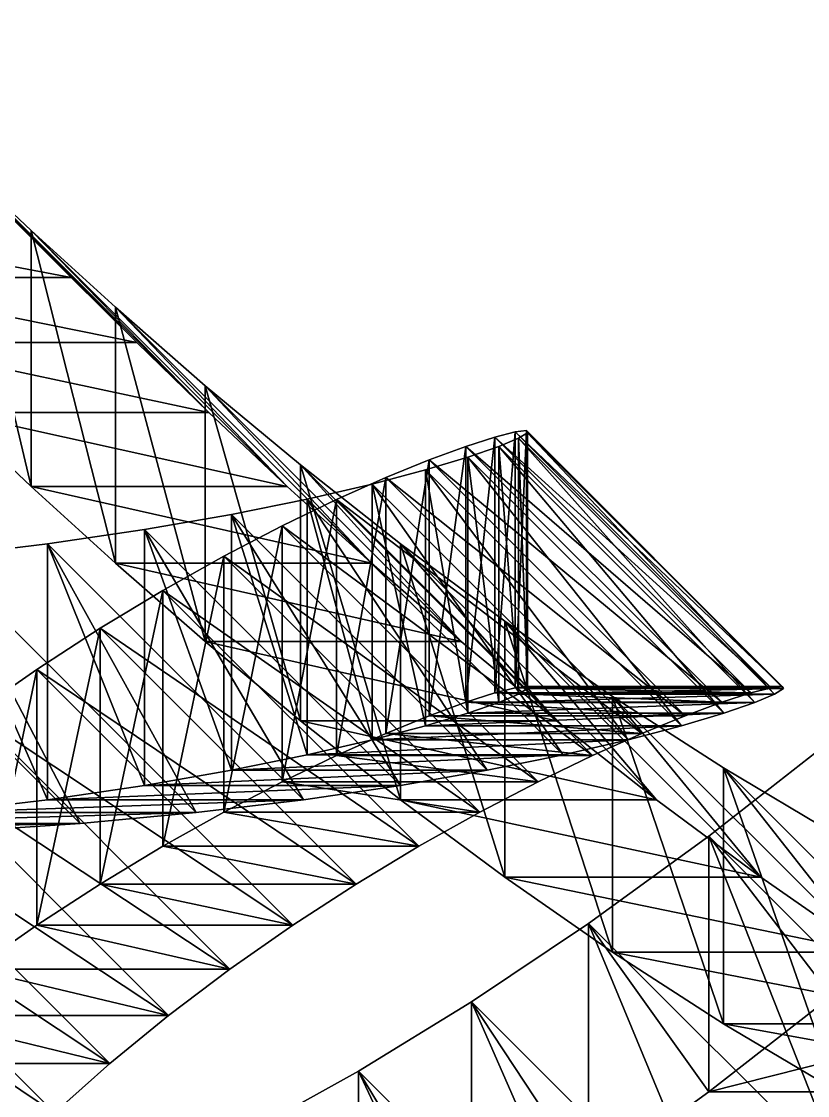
# Model space of a CAD drawing. Header units: metres. Extents: x -448 to 2284, y -539 to 1744.
# Drawn here: x 1042 to 1426, y -163 to 361 of the extents above; entities that cross this region are included whole.
import ezdxf

# ---------------------------------------------------------------- set-up
doc = ezdxf.new("R2010")
doc.units = ezdxf.units.M

msp = doc.modelspace()

# ---------------------------------------------------------------- linework, layer by layer
for points in [[(1066.3502, 236.2203, -5155.995), (973.4258, 329.33682, -5013.3135), (941.3502, 361.2203, -5030.995), (941.35034, 361.2204, -5030.995)], [(941.3502, 361.2203, -5030.995), (1037.4296, 265.342, -5169.6973), (1066.3502, 236.2203, -5155.995), (1066.3503, 236.22041, -5155.995)], [(1098.4258, 204.33682, -5138.3135), (1008.6175, 295.12552, -4992.0684), (973.4258, 329.33682, -5013.3135), (973.4259, 329.3369, -5013.3135)], [(973.4258, 329.33682, -5013.3135), (1066.3502, 236.2203, -5155.995), (1098.4258, 204.33682, -5138.3135), (1098.4259, 204.33693, -5138.3135)], [(1133.6174, 170.12552, -5117.0684), (1046.848, 259.04993, -4967.708), (1008.6175, 295.12552, -4992.0684), (1008.6176, 295.1256, -4992.0684)], [(1008.6175, 295.12552, -4992.0684), (1098.4258, 204.33682, -5138.3135), (1133.6174, 170.12552, -5117.0684), (1133.6176, 170.12563, -5117.0684)], [(1008.6175, 295.12552, -4992.0684), (1046.848, 134.04993, -5092.708), (1008.6175, 170.12552, -5117.0684), (1008.6176, 170.12563, -5117.0684)], [(1046.848, 134.04993, -5092.708), (1008.6175, 295.12552, -4992.0684), (1046.848, 259.04993, -4967.708), (1046.8481, 259.05002, -4967.708)], [(912.42957, 265.342, -5169.6973), (1066.3502, 236.2203, -5155.995), (1037.4296, 265.342, -5169.6973), (1037.4297, 265.3421, -5169.6973)], [(1066.3502, 236.2203, -5155.995), (912.42957, 265.342, -5169.6973), (941.3502, 236.2203, -5155.995), (941.35034, 236.22041, -5155.995)], [(1171.848, 134.04993, -5092.708), (1088, 221.595, -4940.7026), (1046.848, 259.04993, -4967.708), (1046.8481, 259.05002, -4967.708)], [(1046.848, 259.04993, -4967.708), (1133.6174, 170.12552, -5117.0684), (1171.848, 134.04993, -5092.708), (1171.8481, 134.05003, -5092.708)], [(1046.848, 259.04993, -4967.708), (1088, 96.595, -5065.7026), (1046.848, 134.04993, -5092.708), (1046.8481, 134.05003, -5092.708)], [(1088, 96.595, -5065.7026), (1046.848, 259.04993, -4967.708), (1088, 221.595, -4940.7026), (1088.0001, 221.59511, -4940.7026)], [(941.3502, 236.2203, -5155.995), (1098.4258, 204.33682, -5138.3135), (1066.3502, 236.2203, -5155.995), (1066.3503, 236.22041, -5155.995)], [(1098.4258, 204.33682, -5138.3135), (941.3502, 236.2203, -5155.995), (973.4258, 204.33682, -5138.3135), (973.4259, 204.33693, -5138.3135)], [(1213, 96.595, -5065.7026), (1131.9172, 183.26315, -4911.542), (1088, 221.595, -4940.7026), (1088.0001, 221.59511, -4940.7026)], [(1088, 221.595, -4940.7026), (1171.848, 134.04993, -5092.708), (1213, 96.595, -5065.7026), (1213.0001, 96.5951, -5065.7026)], [(1088, 221.595, -4940.7026), (1131.9172, 58.263153, -5036.542), (1088, 96.595, -5065.7026), (1088.0001, 96.5951, -5065.7026)], [(1131.9172, 58.263153, -5036.542), (1088, 221.595, -4940.7026), (1131.9172, 183.26315, -4911.542), (1131.9174, 183.26326, -4911.542)], [(973.4258, 204.33682, -5138.3135), (1133.6174, 170.12552, -5117.0684), (1098.4258, 204.33682, -5138.3135), (1098.4259, 204.33693, -5138.3135)], [(1133.6174, 170.12552, -5117.0684), (973.4258, 204.33682, -5138.3135), (1008.6175, 170.12552, -5117.0684), (1008.6176, 170.12563, -5117.0684)], [(1256.9172, 58.263153, -5036.542), (1178.405, 144.5686, -4880.7295), (1131.9172, 183.26315, -4911.542), (1131.9174, 183.26326, -4911.542)], [(1131.9172, 183.26315, -4911.542), (1213, 96.595, -5065.7026), (1256.9172, 58.263153, -5036.542), (1256.9174, 58.263252, -5036.542)], [(1131.9172, 183.26315, -4911.542), (1178.405, 19.568604, -5005.7295), (1131.9172, 58.263153, -5036.542), (1131.9174, 58.263252, -5036.542)], [(1178.405, 19.568604, -5005.7295), (1131.9172, 183.26315, -4911.542), (1178.405, 144.5686, -4880.7295), (1178.4052, 144.56871, -4880.7295)], [(1008.6175, 170.12552, -5117.0684), (1171.848, 134.04993, -5092.708), (1133.6174, 170.12552, -5117.0684), (1133.6176, 170.12563, -5117.0684)], [(1171.848, 134.04993, -5092.708), (1008.6175, 170.12552, -5117.0684), (1046.848, 134.04993, -5092.708), (1046.8481, 134.05003, -5092.708)], [(1398.311, 33.187317, -4544.7285), (1259.1997, 153.66425, -4446.635), (1273.311, 158.18732, -4419.7285), (1273.3112, 158.18742, -4419.7285)], [(1273.311, 158.18732, -4419.7285), (1259.1997, 28.664246, -4571.635), (1273.311, 33.187317, -4544.7285), (1273.3112, 33.187416, -4544.7285)], [(1259.1997, 28.664246, -4571.635), (1273.311, 158.18732, -4419.7285), (1259.1997, 153.66425, -4446.635), (1259.1998, 153.66435, -4446.635)], [(1408.2609, 35.726532, -4515.1177), (1273.311, 158.18732, -4419.7285), (1283.2609, 160.72653, -4390.1177), (1283.261, 160.72664, -4390.1177)], [(1283.2609, 160.72653, -4390.1177), (1273.311, 33.187317, -4544.7285), (1283.2609, 35.726532, -4515.1177), (1283.261, 35.72663, -4515.1177)], [(1273.311, 33.187317, -4544.7285), (1283.2609, 160.72653, -4390.1177), (1273.311, 158.18732, -4419.7285), (1273.3112, 158.18742, -4419.7285)], [(1273.311, 158.18732, -4419.7285), (1408.2609, 35.726532, -4515.1177), (1398.311, 33.187317, -4544.7285), (1398.3112, 33.187416, -4544.7285)], [(1284.908, 32.628357, -4411.6406), (1275.2146, 153.56311, -4247.9424), (1284.908, 157.62836, -4286.6406), (1284.9081, 157.62846, -4286.6406)], [(1400.2146, 28.56311, -4372.9424), (1284.908, 157.62836, -4286.6406), (1275.2146, 153.56311, -4247.9424), (1275.2147, 153.56322, -4247.9424)], [(1413.7045, 36.38498, -4482.945), (1283.2609, 160.72653, -4390.1177), (1288.7045, 161.38498, -4357.945), (1288.7046, 161.38509, -4357.945)], [(1288.7045, 161.38498, -4357.945), (1283.2609, 35.726532, -4515.1177), (1288.7045, 36.38498, -4482.945), (1288.7046, 36.38508, -4482.945)], [(1283.2609, 35.726532, -4515.1177), (1288.7045, 161.38498, -4357.945), (1283.2609, 160.72653, -4390.1177), (1283.261, 160.72664, -4390.1177)], [(1283.2609, 160.72653, -4390.1177), (1413.7045, 36.38498, -4482.945), (1408.2609, 35.726532, -4515.1177), (1408.261, 35.72663, -4515.1177)], [(1289.3368, 35.29889, -4448.385), (1284.908, 157.62836, -4286.6406), (1289.3368, 160.29889, -4323.385), (1289.3369, 160.299, -4323.385)], [(1409.908, 32.628357, -4411.6406), (1289.3368, 160.29889, -4323.385), (1284.908, 157.62836, -4286.6406), (1284.9081, 157.62846, -4286.6406)], [(1284.908, 157.62836, -4286.6406), (1400.2146, 28.56311, -4372.9424), (1409.908, 32.628357, -4411.6406), (1409.9081, 32.628456, -4411.6406)], [(1284.908, 157.62836, -4286.6406), (1289.3368, 35.29889, -4448.385), (1284.908, 32.628357, -4411.6406), (1284.9081, 32.628456, -4411.6406)], [(1288.7045, 36.38498, -4482.945), (1289.3368, 160.29889, -4323.385), (1288.7045, 161.38498, -4357.945), (1288.7046, 161.38509, -4357.945)], [(1414.3368, 35.29889, -4448.385), (1288.7045, 161.38498, -4357.945), (1289.3368, 160.29889, -4323.385), (1289.3369, 160.299, -4323.385)], [(1288.7045, 161.38498, -4357.945), (1414.3368, 35.29889, -4448.385), (1413.7045, 36.38498, -4482.945), (1413.7046, 36.38508, -4482.945)], [(1289.3368, 160.29889, -4323.385), (1288.7045, 36.38498, -4482.945), (1289.3368, 35.29889, -4448.385), (1289.3369, 35.29899, -4448.385)], [(1289.3368, 160.29889, -4323.385), (1409.908, 32.628357, -4411.6406), (1414.3368, 35.29889, -4448.385), (1414.3369, 35.29899, -4448.385)], [(1384.1997, 28.664246, -4571.635), (1241.3162, 147.08545, -4470.726), (1259.1997, 153.66425, -4446.635), (1259.1998, 153.66435, -4446.635)], [(1259.1997, 153.66425, -4446.635), (1241.3162, 22.08545, -4595.726), (1259.1997, 28.664246, -4571.635), (1259.1998, 28.664345, -4571.635)], [(1241.3162, 22.08545, -4595.726), (1259.1997, 153.66425, -4446.635), (1241.3162, 147.08545, -4470.726), (1241.3163, 147.08556, -4470.726)], [(1259.1997, 153.66425, -4446.635), (1398.311, 33.187317, -4544.7285), (1384.1997, 28.664246, -4571.635), (1384.1998, 28.664345, -4571.635)], [(1275.2146, 28.56311, -4372.9424), (1260.1091, 148.31708, -4207.5464), (1275.2146, 153.56311, -4247.9424), (1275.2147, 153.56322, -4247.9424)], [(1385.1091, 23.317078, -4332.5464), (1275.2146, 153.56311, -4247.9424), (1260.1091, 148.31708, -4207.5464), (1260.1093, 148.31718, -4207.5464)], [(1275.2146, 153.56311, -4247.9424), (1385.1091, 23.317078, -4332.5464), (1400.2146, 28.56311, -4372.9424), (1400.2147, 28.56321, -4372.9424)], [(1275.2146, 153.56311, -4247.9424), (1284.908, 32.628357, -4411.6406), (1275.2146, 28.56311, -4372.9424), (1275.2147, 28.56321, -4372.9424)], [(1366.3162, 22.08545, -4595.726), (1220.0881, 138.4126, -4491.9277), (1241.3162, 147.08545, -4470.726), (1241.3163, 147.08556, -4470.726)], [(1241.3162, 147.08545, -4470.726), (1220.0881, 13.412598, -4616.9277), (1241.3162, 22.08545, -4595.726), (1241.3163, 22.085548, -4595.726)], [(1220.0881, 13.412598, -4616.9277), (1241.3162, 147.08545, -4470.726), (1220.0881, 138.4126, -4491.9277), (1220.0883, 138.4127, -4491.9277)], [(1260.1091, 23.317078, -4332.5464), (1239.5011, 142.12146, -4165.7266), (1260.1091, 148.31708, -4207.5464), (1260.1093, 148.31718, -4207.5464)], [(1364.5011, 17.12146, -4290.7266), (1260.1091, 148.31708, -4207.5464), (1239.5011, 142.12146, -4165.7266), (1239.5012, 142.12157, -4165.7266)], [(1241.3162, 147.08545, -4470.726), (1384.1997, 28.664246, -4571.635), (1366.3162, 22.08545, -4595.726), (1366.3163, 22.085548, -4595.726)], [(1260.1091, 148.31708, -4207.5464), (1364.5011, 17.12146, -4290.7266), (1385.1091, 23.317078, -4332.5464), (1385.1093, 23.317177, -4332.5464)], [(1260.1091, 148.31708, -4207.5464), (1275.2146, 28.56311, -4372.9424), (1260.1091, 23.317078, -4332.5464), (1260.1093, 23.317177, -4332.5464)], [(1303.405, 19.568604, -5005.7295), (1227.2327, 106.03143, -4848.7754), (1178.405, 144.5686, -4880.7295), (1178.4052, 144.56871, -4880.7295)], [(1178.405, 144.5686, -4880.7295), (1256.9172, 58.263153, -5036.542), (1303.405, 19.568604, -5005.7295), (1303.4052, 19.568703, -5005.7295)], [(1178.405, 144.5686, -4880.7295), (1227.2327, -18.968567, -4973.7754), (1178.405, 19.568604, -5005.7295), (1178.4052, 19.568703, -5005.7295)], [(1227.2327, -18.968567, -4973.7754), (1178.405, 144.5686, -4880.7295), (1227.2327, 106.03143, -4848.7754), (1227.2328, 106.03153, -4848.7754)], [(1239.5011, 17.12146, -4290.7266), (1213.3567, 135.22546, -4122.7744), (1239.5011, 142.12146, -4165.7266), (1239.5012, 142.12157, -4165.7266)], [(1338.3567, 10.225464, -4247.7744), (1239.5011, 142.12146, -4165.7266), (1213.3567, 135.22546, -4122.7744), (1213.3568, 135.22557, -4122.7744)], [(1239.5011, 142.12146, -4165.7266), (1338.3567, 10.225464, -4247.7744), (1364.5011, 17.12146, -4290.7266), (1364.5012, 17.12156, -4290.7266)], [(1239.5011, 142.12146, -4165.7266), (1260.1091, 23.317078, -4332.5464), (1239.5011, 17.12146, -4290.7266), (1239.5012, 17.12156, -4290.7266)], [(1345.0881, 13.412598, -4616.9277), (1195.9683, 127.64374, -4510.2), (1220.0881, 138.4126, -4491.9277), (1220.0883, 138.4127, -4491.9277)], [(1220.0881, 138.4126, -4491.9277), (1195.9683, 2.643738, -4635.2), (1220.0881, 13.412598, -4616.9277), (1220.0883, 13.412698, -4616.9277)], [(1195.9683, 2.643738, -4635.2), (1220.0881, 138.4126, -4491.9277), (1195.9683, 127.64374, -4510.2), (1195.9684, 127.64384, -4510.2)], [(1220.0881, 138.4126, -4491.9277), (1366.3162, 22.08545, -4595.726), (1345.0881, 13.412598, -4616.9277), (1345.0883, 13.412698, -4616.9277)], [(1046.848, 134.04993, -5092.708), (1213, 96.595, -5065.7026), (1171.848, 134.04993, -5092.708), (1171.8481, 134.05003, -5092.708)], [(1213, 96.595, -5065.7026), (1046.848, 134.04993, -5092.708), (1088, 96.595, -5065.7026), (1088.0001, 96.5951, -5065.7026)], [(1213.3567, 10.225464, -4247.7744), (1181.7024, 127.89221, -4078.9995), (1213.3567, 135.22546, -4122.7744), (1213.3568, 135.22557, -4122.7744)], [(1306.7024, 2.892212, -4203.9995), (1213.3567, 135.22546, -4122.7744), (1181.7024, 127.89221, -4078.9995), (1181.7025, 127.89231, -4078.9995)], [(1213.3567, 135.22546, -4122.7744), (1306.7024, 2.892212, -4203.9995), (1338.3567, 10.225464, -4247.7744), (1338.3568, 10.225564, -4247.7744)], [(1213.3567, 135.22546, -4122.7744), (1239.5011, 17.12146, -4290.7266), (1213.3567, 10.225464, -4247.7744), (1213.3568, 10.225564, -4247.7744)], [(1181.7024, 2.892212, -4203.9995), (1144.6213, 120.39575, -4034.7188), (1181.7024, 127.89221, -4078.9995), (1181.7025, 127.89231, -4078.9995)], [(1269.6213, -4.604248, -4159.7188), (1181.7024, 127.89221, -4078.9995), (1144.6213, 120.39575, -4034.7188), (1144.6215, 120.39585, -4034.7188)], [(1320.9683, 2.643738, -4635.2), (1169.4432, 114.81079, -4525.54), (1195.9683, 127.64374, -4510.2), (1195.9684, 127.64384, -4510.2)], [(1195.9683, 127.64374, -4510.2), (1169.4432, -10.189209, -4650.54), (1195.9683, 2.643738, -4635.2), (1195.9684, 2.643838, -4635.2)], [(1169.4432, -10.189209, -4650.54), (1195.9683, 127.64374, -4510.2), (1169.4432, 114.81079, -4525.54), (1169.4434, 114.81089, -4525.54)], [(1181.7024, 127.89221, -4078.9995), (1269.6213, -4.604248, -4159.7188), (1306.7024, 2.892212, -4203.9995), (1306.7025, 2.892312, -4203.9995)], [(1181.7024, 127.89221, -4078.9995), (1213.3567, 10.225464, -4247.7744), (1181.7024, 2.892212, -4203.9995), (1181.7025, 2.892312, -4203.9995)], [(1195.9683, 127.64374, -4510.2), (1345.0881, 13.412598, -4616.9277), (1320.9683, 2.643738, -4635.2), (1320.9684, 2.643838, -4635.2)], [(1144.6213, -4.604248, -4159.7188), (1102.2561, 113.01495, -3990.2559), (1144.6213, 120.39575, -4034.7188), (1144.6215, 120.39585, -4034.7188)], [(1227.2561, -11.985046, -4115.256), (1144.6213, 120.39575, -4034.7188), (1102.2561, 113.01495, -3990.2559), (1102.2562, 113.01505, -3990.2559)], [(1144.6213, 120.39575, -4034.7188), (1227.2561, -11.985046, -4115.256), (1269.6213, -4.604248, -4159.7188), (1269.6215, -4.604148, -4159.7188)], [(1144.6213, 120.39575, -4034.7188), (1181.7024, 2.892212, -4203.9995), (1144.6213, -4.604248, -4159.7188), (1144.6215, -4.604148, -4159.7188)], [(1102.2561, -11.985046, -4115.256), (1054.8054, 106.03192, -3945.9373), (1102.2561, 113.01495, -3990.2559), (1102.2562, 113.01505, -3990.2559)], [(1179.8054, -18.968079, -4070.9373), (1102.2561, 113.01495, -3990.2559), (1054.8054, 106.03192, -3945.9373), (1054.8055, 106.03202, -3945.9373)], [(1102.2561, 113.01495, -3990.2559), (1179.8054, -18.968079, -4070.9373), (1227.2561, -11.985046, -4115.256), (1227.2562, -11.984946, -4115.256)], [(1102.2561, 113.01495, -3990.2559), (1144.6213, -4.604248, -4159.7188), (1102.2561, -11.985046, -4115.256), (1102.2562, -11.984946, -4115.256)], [(1294.4432, -10.189209, -4650.54), (1141.0199, 99.98071, -4537.9805), (1169.4432, 114.81079, -4525.54), (1169.4434, 114.81089, -4525.54)], [(1169.4432, 114.81079, -4525.54), (1141.0199, -25.019287, -4662.9805), (1169.4432, -10.189209, -4650.54), (1169.4434, -10.189109, -4650.54)], [(1141.0199, -25.019287, -4662.9805), (1169.4432, 114.81079, -4525.54), (1141.0199, 99.98071, -4537.9805), (1141.02, 99.98081, -4537.9805)], [(1169.4432, 114.81079, -4525.54), (1320.9683, 2.643738, -4635.2), (1294.4432, -10.189209, -4650.54), (1294.4434, -10.189109, -4650.54)], [(1054.8054, -18.968079, -4070.9373), (1002.527, 99.72827, -3902.0923), (1054.8054, 106.03192, -3945.9373), (1054.8055, 106.03202, -3945.9373)], [(1127.527, -25.271729, -4027.0923), (1054.8054, 106.03192, -3945.9373), (1002.527, 99.72827, -3902.0923), (1002.5271, 99.72837, -3902.0923)], [(1054.8054, 106.03192, -3945.9373), (1127.527, -25.271729, -4027.0923), (1179.8054, -18.968079, -4070.9373), (1179.8055, -18.96798, -4070.9373)], [(1054.8054, 106.03192, -3945.9373), (1102.2561, -11.985046, -4115.256), (1054.8054, -18.968079, -4070.9373), (1054.8055, -18.96798, -4070.9373)], [(1352.2327, -18.968567, -4973.7754), (1278.134, 68.17444, -4816.195), (1227.2327, 106.03143, -4848.7754), (1227.2328, 106.03153, -4848.7754)], [(1227.2327, 106.03143, -4848.7754), (1303.405, 19.568604, -5005.7295), (1352.2327, -18.968567, -4973.7754), (1352.2328, -18.968468, -4973.7754)], [(1227.2327, 106.03143, -4848.7754), (1278.134, -56.82556, -4941.195), (1227.2327, -18.968567, -4973.7754), (1227.2328, -18.968468, -4973.7754)], [(1278.134, -56.82556, -4941.195), (1227.2327, 106.03143, -4848.7754), (1278.134, 68.17444, -4816.195), (1278.1342, 68.17454, -4816.195)], [(1070.7284, -30.619019, -3984.042), (1002.527, 99.72827, -3902.0923), (945.72845, 94.38098, -3859.042), (945.7286, 94.38108, -3859.042)], [(1002.527, 99.72827, -3902.0923), (1070.7284, -30.619019, -3984.042), (1127.527, -25.271729, -4027.0923), (1127.5271, -25.27163, -4027.0923)], [(1002.527, 99.72827, -3902.0923), (1054.8054, -18.968079, -4070.9373), (1002.527, -25.271729, -4027.0923), (1002.5271, -25.27163, -4027.0923)], [(1266.0199, -25.019287, -4662.9805), (1111.2173, 83.2569, -4547.5913), (1141.0199, 99.98071, -4537.9805), (1141.02, 99.98081, -4537.9805)], [(1141.0199, 99.98071, -4537.9805), (1111.2173, -41.743103, -4672.5913), (1141.0199, -25.019287, -4662.9805), (1141.02, -25.019188, -4662.9805)], [(1111.2173, -41.743103, -4672.5913), (1141.0199, 99.98071, -4537.9805), (1111.2173, 83.2569, -4547.5913), (1111.2174, 83.256996, -4547.5913)], [(1141.0199, 99.98071, -4537.9805), (1294.4432, -10.189209, -4650.54), (1266.0199, -25.019287, -4662.9805), (1266.02, -25.019188, -4662.9805)], [(1088, 96.595, -5065.7026), (1256.9172, 58.263153, -5036.542), (1213, 96.595, -5065.7026), (1213.0001, 96.5951, -5065.7026)], [(1256.9172, 58.263153, -5036.542), (1088, 96.595, -5065.7026), (1131.9172, 58.263153, -5036.542), (1131.9174, 58.263252, -5036.542)], [(945.72845, 94.38098, -3859.042), (1009.77, -34.742554, -3942.1006), (1070.7284, -30.619019, -3984.042), (1070.7285, -30.61892, -3984.042)], [(1236.2173, -41.743103, -4672.5913), (1080.5702, 64.77643, -4554.4785), (1111.2173, 83.2569, -4547.5913), (1111.2174, 83.256996, -4547.5913)], [(1111.2173, 83.2569, -4547.5913), (1080.5702, -60.22357, -4679.4785), (1111.2173, -41.743103, -4672.5913), (1111.2174, -41.743004, -4672.5913)], [(1080.5702, -60.22357, -4679.4785), (1111.2173, 83.2569, -4547.5913), (1080.5702, 64.77643, -4554.4785), (1080.5703, 64.77653, -4554.4785)], [(1111.2173, 83.2569, -4547.5913), (1266.0199, -25.019287, -4662.9805), (1236.2173, -41.743103, -4672.5913), (1236.2174, -41.743004, -4672.5913)], [(1205.5702, -60.22357, -4679.4785), (1049.6162, 44.710693, -4558.7812), (1080.5702, 64.77643, -4554.4785), (1080.5703, 64.77653, -4554.4785)], [(1080.5702, 64.77643, -4554.4785), (1049.6162, -80.28931, -4683.7812), (1080.5702, -60.22357, -4679.4785), (1080.5703, -60.223473, -4679.4785)], [(1049.6162, -80.28931, -4683.7812), (1080.5702, 64.77643, -4554.4785), (1049.6162, 44.710693, -4558.7812), (1049.6163, 44.710793, -4558.7812)], [(1080.5702, 64.77643, -4554.4785), (1236.2173, -41.743103, -4672.5913), (1205.5702, -60.22357, -4679.4785), (1205.5703, -60.223473, -4679.4785)], [(1403.134, -56.82556, -4941.195), (1330.8098, 31.51355, -4783.4966), (1278.134, 68.17444, -4816.195), (1278.1342, 68.17454, -4816.195)], [(1278.134, 68.17444, -4816.195), (1352.2327, -18.968567, -4973.7754), (1403.134, -56.82556, -4941.195), (1403.1342, -56.825462, -4941.195)], [(1278.134, 68.17444, -4816.195), (1330.8098, -93.48645, -4908.4966), (1278.134, -56.82556, -4941.195), (1278.1342, -56.825462, -4941.195)], [(1330.8098, -93.48645, -4908.4966), (1278.134, 68.17444, -4816.195), (1330.8098, 31.51355, -4783.4966), (1330.8099, 31.513649, -4783.4966)], [(1131.9172, 58.263153, -5036.542), (1303.405, 19.568604, -5005.7295), (1256.9172, 58.263153, -5036.542), (1256.9174, 58.263252, -5036.542)], [(1303.405, 19.568604, -5005.7295), (1131.9172, 58.263153, -5036.542), (1178.405, 19.568604, -5005.7295), (1178.4052, 19.568703, -5005.7295)], [(1174.6162, -80.28931, -4683.7812), (1018.8884, 23.260864, -4560.672), (1049.6162, 44.710693, -4558.7812), (1049.6163, 44.710793, -4558.7812)], [(1049.6162, 44.710693, -4558.7812), (1018.8884, -101.739136, -4685.672), (1049.6162, -80.28931, -4683.7812), (1049.6163, -80.28921, -4683.7812)], [(1018.8884, -101.739136, -4685.672), (1049.6162, 44.710693, -4558.7812), (1018.8884, 23.260864, -4560.672), (1018.88855, 23.260963, -4560.672)], [(1049.6162, 44.710693, -4558.7812), (1205.5702, -60.22357, -4679.4785), (1174.6162, -80.28931, -4683.7812), (1174.6163, -80.28921, -4683.7812)], [(1384.1997, 28.664246, -4571.635), (1273.311, 33.187317, -4544.7285), (1259.1997, 28.664246, -4571.635), (1259.1998, 28.664345, -4571.635)], [(1398.311, 33.187317, -4544.7285), (1283.2609, 35.726532, -4515.1177), (1273.311, 33.187317, -4544.7285), (1273.3112, 33.187416, -4544.7285)], [(1273.311, 33.187317, -4544.7285), (1384.1997, 28.664246, -4571.635), (1398.311, 33.187317, -4544.7285), (1398.3112, 33.187416, -4544.7285)], [(1409.908, 32.628357, -4411.6406), (1275.2146, 28.56311, -4372.9424), (1284.908, 32.628357, -4411.6406), (1284.9081, 32.628456, -4411.6406)], [(1275.2146, 28.56311, -4372.9424), (1409.908, 32.628357, -4411.6406), (1400.2146, 28.56311, -4372.9424), (1400.2147, 28.56321, -4372.9424)], [(1408.2609, 35.726532, -4515.1177), (1288.7045, 36.38498, -4482.945), (1283.2609, 35.726532, -4515.1177), (1283.261, 35.72663, -4515.1177)], [(1283.2609, 35.726532, -4515.1177), (1398.311, 33.187317, -4544.7285), (1408.2609, 35.726532, -4515.1177), (1408.261, 35.72663, -4515.1177)], [(1414.3368, 35.29889, -4448.385), (1284.908, 32.628357, -4411.6406), (1289.3368, 35.29889, -4448.385), (1289.3369, 35.29899, -4448.385)], [(1284.908, 32.628357, -4411.6406), (1414.3368, 35.29889, -4448.385), (1409.908, 32.628357, -4411.6406), (1409.9081, 32.628456, -4411.6406)], [(1413.7045, 36.38498, -4482.945), (1289.3368, 35.29889, -4448.385), (1288.7045, 36.38498, -4482.945), (1288.7046, 36.38508, -4482.945)], [(1288.7045, 36.38498, -4482.945), (1408.2609, 35.726532, -4515.1177), (1413.7045, 36.38498, -4482.945), (1413.7046, 36.38508, -4482.945)], [(1289.3368, 35.29889, -4448.385), (1413.7045, 36.38498, -4482.945), (1414.3368, 35.29889, -4448.385), (1414.3369, 35.29899, -4448.385)], [(1455.8098, -93.48645, -4908.4966), (1384.9323, -3.444458, -4751.183), (1330.8098, 31.51355, -4783.4966), (1330.8099, 31.513649, -4783.4966)], [(1330.8098, 31.51355, -4783.4966), (1403.134, -56.82556, -4941.195), (1455.8098, -93.48645, -4908.4966), (1455.8099, -93.48635, -4908.4966)], [(1330.8098, 31.51355, -4783.4966), (1384.9323, -128.44446, -4876.183), (1330.8098, -93.48645, -4908.4966), (1330.8099, -93.48635, -4908.4966)], [(1384.9323, -128.44446, -4876.183), (1330.8098, 31.51355, -4783.4966), (1384.9323, -3.444458, -4751.183), (1384.9324, -3.444358, -4751.183)], [(1366.3162, 22.08545, -4595.726), (1259.1997, 28.664246, -4571.635), (1241.3162, 22.08545, -4595.726), (1241.3163, 22.085548, -4595.726)], [(1259.1997, 28.664246, -4571.635), (1366.3162, 22.08545, -4595.726), (1384.1997, 28.664246, -4571.635), (1384.1998, 28.664345, -4571.635)], [(1400.2146, 28.56311, -4372.9424), (1260.1091, 23.317078, -4332.5464), (1275.2146, 28.56311, -4372.9424), (1275.2147, 28.56321, -4372.9424)], [(1260.1091, 23.317078, -4332.5464), (1400.2146, 28.56311, -4372.9424), (1385.1091, 23.317078, -4332.5464), (1385.1093, 23.317177, -4332.5464)], [(1143.8884, -101.739136, -4685.672), (988.91833, 0.659851, -4560.3535), (1018.8884, 23.260864, -4560.672), (1018.88855, 23.260963, -4560.672)], [(1018.8884, 23.260864, -4560.672), (1174.6162, -80.28931, -4683.7812), (1143.8884, -101.739136, -4685.672), (1143.8885, -101.73904, -4685.672)], [(1345.0881, 13.412598, -4616.9277), (1241.3162, 22.08545, -4595.726), (1220.0881, 13.412598, -4616.9277), (1220.0883, 13.412698, -4616.9277)], [(1385.1091, 23.317078, -4332.5464), (1239.5011, 17.12146, -4290.7266), (1260.1091, 23.317078, -4332.5464), (1260.1093, 23.317177, -4332.5464)], [(1239.5011, 17.12146, -4290.7266), (1385.1091, 23.317078, -4332.5464), (1364.5011, 17.12146, -4290.7266), (1364.5012, 17.12156, -4290.7266)], [(1241.3162, 22.08545, -4595.726), (1345.0881, 13.412598, -4616.9277), (1366.3162, 22.08545, -4595.726), (1366.3163, 22.085548, -4595.726)], [(1178.405, 19.568604, -5005.7295), (1352.2327, -18.968567, -4973.7754), (1303.405, 19.568604, -5005.7295), (1303.4052, 19.568703, -5005.7295)], [(1352.2327, -18.968567, -4973.7754), (1178.405, 19.568604, -5005.7295), (1227.2327, -18.968567, -4973.7754), (1227.2328, -18.968468, -4973.7754)], [(1364.5011, 17.12146, -4290.7266), (1213.3567, 10.225464, -4247.7744), (1239.5011, 17.12146, -4290.7266), (1239.5012, 17.12156, -4290.7266)], [(1213.3567, 10.225464, -4247.7744), (1364.5011, 17.12146, -4290.7266), (1338.3567, 10.225464, -4247.7744), (1338.3568, 10.225564, -4247.7744)], [(1320.9683, 2.643738, -4635.2), (1220.0881, 13.412598, -4616.9277), (1195.9683, 2.643738, -4635.2), (1195.9684, 2.643838, -4635.2)], [(1220.0881, 13.412598, -4616.9277), (1320.9683, 2.643738, -4635.2), (1345.0881, 13.412598, -4616.9277), (1345.0883, 13.412698, -4616.9277)], [(1338.3567, 10.225464, -4247.7744), (1181.7024, 2.892212, -4203.9995), (1213.3567, 10.225464, -4247.7744), (1213.3568, 10.225564, -4247.7744)], [(1181.7024, 2.892212, -4203.9995), (1338.3567, 10.225464, -4247.7744), (1306.7024, 2.892212, -4203.9995), (1306.7025, 2.892312, -4203.9995)], [(1437.6819, -114.89307, -4843.7646), (1377.8301, -36.742676, -4682.365), (1437.6819, 10.106934, -4718.7646), (1437.682, 10.107034, -4718.7646)], [(1502.8301, -161.74268, -4807.365), (1437.6819, 10.106934, -4718.7646), (1377.8301, -36.742676, -4682.365), (1377.8302, -36.742577, -4682.365)], [(1113.9183, -124.34015, -4685.3535), (960.22424, -22.831543, -4558.0615), (988.91833, 0.659851, -4560.3535), (988.91846, 0.659951, -4560.3535)], [(988.91833, 0.659851, -4560.3535), (1143.8884, -101.739136, -4685.672), (1113.9183, -124.34015, -4685.3535), (1113.9185, -124.34005, -4685.3535)], [(1306.7024, 2.892212, -4203.9995), (1144.6213, -4.604248, -4159.7188), (1181.7024, 2.892212, -4203.9995), (1181.7025, 2.892312, -4203.9995)], [(1144.6213, -4.604248, -4159.7188), (1306.7024, 2.892212, -4203.9995), (1269.6213, -4.604248, -4159.7188), (1269.6215, -4.604148, -4159.7188)], [(1294.4432, -10.189209, -4650.54), (1195.9683, 2.643738, -4635.2), (1169.4432, -10.189209, -4650.54), (1169.4434, -10.189109, -4650.54)], [(1195.9683, 2.643738, -4635.2), (1294.4432, -10.189209, -4650.54), (1320.9683, 2.643738, -4635.2), (1320.9684, 2.643838, -4635.2)], [(1269.6213, -4.604248, -4159.7188), (1102.2561, -11.985046, -4115.256), (1144.6213, -4.604248, -4159.7188), (1144.6215, -4.604148, -4159.7188)], [(1102.2561, -11.985046, -4115.256), (1269.6213, -4.604248, -4159.7188), (1227.2561, -11.985046, -4115.256), (1227.2562, -11.984946, -4115.256)], [(1509.9323, -128.44446, -4876.183), (1440.1448, -36.208862, -4719.7417), (1384.9323, -3.444458, -4751.183), (1384.9324, -3.444358, -4751.183)], [(1384.9323, -3.444458, -4751.183), (1455.8098, -93.48645, -4908.4966), (1509.9323, -128.44446, -4876.183), (1509.9324, -128.44435, -4876.183)], [(1384.9323, -3.444458, -4751.183), (1440.1448, -161.20886, -4844.7417), (1384.9323, -128.44446, -4876.183), (1384.9324, -128.44435, -4876.183)], [(1440.1448, -161.20886, -4844.7417), (1384.9323, -3.444458, -4751.183), (1440.1448, -36.208862, -4719.7417), (1440.1449, -36.208763, -4719.7417)], [(1266.0199, -25.019287, -4662.9805), (1169.4432, -10.189209, -4650.54), (1141.0199, -25.019287, -4662.9805), (1141.02, -25.019188, -4662.9805)], [(1169.4432, -10.189209, -4650.54), (1266.0199, -25.019287, -4662.9805), (1294.4432, -10.189209, -4650.54), (1294.4434, -10.189109, -4650.54)], [(1227.2561, -11.985046, -4115.256), (1054.8054, -18.968079, -4070.9373), (1102.2561, -11.985046, -4115.256), (1102.2562, -11.984946, -4115.256)], [(1054.8054, -18.968079, -4070.9373), (1227.2561, -11.985046, -4115.256), (1179.8054, -18.968079, -4070.9373), (1179.8055, -18.96798, -4070.9373)], [(1179.8054, -18.968079, -4070.9373), (1002.527, -25.271729, -4027.0923), (1054.8054, -18.968079, -4070.9373), (1054.8055, -18.96798, -4070.9373)], [(1002.527, -25.271729, -4027.0923), (1179.8054, -18.968079, -4070.9373), (1127.527, -25.271729, -4027.0923), (1127.5271, -25.27163, -4027.0923)], [(1227.2327, -18.968567, -4973.7754), (1403.134, -56.82556, -4941.195), (1352.2327, -18.968567, -4973.7754), (1352.2328, -18.968468, -4973.7754)], [(1403.134, -56.82556, -4941.195), (1227.2327, -18.968567, -4973.7754), (1278.134, -56.82556, -4941.195), (1278.1342, -56.825462, -4941.195)], [(1085.2242, -147.83154, -4683.0615), (933.30426, -46.930176, -4554.053), (960.22424, -22.831543, -4558.0615), (960.22437, -22.831444, -4558.0615)], [(1127.527, -25.271729, -4027.0923), (945.72845, -30.619019, -3984.042), (1002.527, -25.271729, -4027.0923), (1002.5271, -25.27163, -4027.0923)], [(945.72845, -30.619019, -3984.042), (1127.527, -25.271729, -4027.0923), (1070.7284, -30.619019, -3984.042), (1070.7285, -30.61892, -3984.042)], [(960.22424, -22.831543, -4558.0615), (1113.9183, -124.34015, -4685.3535), (1085.2242, -147.83154, -4683.0615), (1085.2244, -147.83144, -4683.0615)], [(1236.2173, -41.743103, -4672.5913), (1141.0199, -25.019287, -4662.9805), (1111.2173, -41.743103, -4672.5913), (1111.2174, -41.743004, -4672.5913)], [(1141.0199, -25.019287, -4662.9805), (1236.2173, -41.743103, -4672.5913), (1266.0199, -25.019287, -4662.9805), (1266.02, -25.019188, -4662.9805)], [(1070.7284, -30.619019, -3984.042), (884.77, -34.742554, -3942.1006), (945.72845, -30.619019, -3984.042), (945.7286, -30.61892, -3984.042)], [(884.77, -34.742554, -3942.1006), (1070.7284, -30.619019, -3984.042), (1009.77, -34.742554, -3942.1006), (1009.77014, -34.742455, -3942.1006)], [(1205.5702, -60.22357, -4679.4785), (1111.2173, -41.743103, -4672.5913), (1080.5702, -60.22357, -4679.4785), (1080.5703, -60.223473, -4679.4785)], [(1111.2173, -41.743103, -4672.5913), (1205.5702, -60.22357, -4679.4785), (1236.2173, -41.743103, -4672.5913), (1236.2174, -41.743004, -4672.5913)], [(1377.8301, -161.74268, -4807.365), (1319.0503, -79.42059, -4648.8584), (1377.8301, -36.742676, -4682.365), (1377.8302, -36.742577, -4682.365)], [(1444.0503, -204.4206, -4773.8584), (1377.8301, -36.742676, -4682.365), (1319.0503, -79.42059, -4648.8584), (1319.0504, -79.420494, -4648.8584)], [(1377.8301, -36.742676, -4682.365), (1444.0503, -204.4206, -4773.8584), (1502.8301, -161.74268, -4807.365), (1502.8302, -161.74257, -4807.365)], [(1377.8301, -36.742676, -4682.365), (1437.6819, -114.89307, -4843.7646), (1377.8301, -161.74268, -4807.365), (1377.8302, -161.74257, -4807.365)], [(1058.3042, -171.93018, -4679.053), (908.6336, -71.32898, -4548.6094), (933.30426, -46.930176, -4554.053), (933.3044, -46.930077, -4554.053)], [(933.30426, -46.930176, -4554.053), (1085.2242, -147.83154, -4683.0615), (1058.3042, -171.93018, -4679.053), (1058.3043, -171.93007, -4679.053)], [(1278.134, -56.82556, -4941.195), (1455.8098, -93.48645, -4908.4966), (1403.134, -56.82556, -4941.195), (1403.1342, -56.825462, -4941.195)], [(1455.8098, -93.48645, -4908.4966), (1278.134, -56.82556, -4941.195), (1330.8098, -93.48645, -4908.4966), (1330.8099, -93.48635, -4908.4966)], [(1174.6162, -80.28931, -4683.7812), (1080.5702, -60.22357, -4679.4785), (1049.6162, -80.28931, -4683.7812), (1049.6163, -80.28921, -4683.7812)], [(1080.5702, -60.22357, -4679.4785), (1174.6162, -80.28931, -4683.7812), (1205.5702, -60.22357, -4679.4785), (1205.5703, -60.223473, -4679.4785)], [(908.6336, -71.32898, -4548.6094), (1058.3042, -171.93018, -4679.053), (1033.6335, -196.32898, -4673.6094), (1033.6337, -196.32887, -4673.6094)], [(1143.8884, -101.739136, -4685.672), (1049.6162, -80.28931, -4683.7812), (1018.8884, -101.739136, -4685.672), (1018.88855, -101.73904, -4685.672)], [(1049.6162, -80.28931, -4683.7812), (1143.8884, -101.739136, -4685.672), (1174.6162, -80.28931, -4683.7812), (1174.6163, -80.28921, -4683.7812)], [(1319.0503, -204.4206, -4773.8584), (1261.8372, -117.757324, -4618.404), (1319.0503, -79.42059, -4648.8584), (1319.0504, -79.420494, -4648.8584)], [(1386.8372, -242.75732, -4743.404), (1319.0503, -79.42059, -4648.8584), (1261.8372, -117.757324, -4618.404), (1261.8373, -117.757225, -4618.404)], [(1319.0503, -79.42059, -4648.8584), (1386.8372, -242.75732, -4743.404), (1444.0503, -204.4206, -4773.8584), (1444.0504, -204.42049, -4773.8584)], [(1319.0503, -79.42059, -4648.8584), (1377.8301, -161.74268, -4807.365), (1319.0503, -204.4206, -4773.8584), (1319.0504, -204.42049, -4773.8584)], [(1330.8098, -93.48645, -4908.4966), (1509.9323, -128.44446, -4876.183), (1455.8098, -93.48645, -4908.4966), (1455.8099, -93.48635, -4908.4966)], [(1509.9323, -128.44446, -4876.183), (1330.8098, -93.48645, -4908.4966), (1384.9323, -128.44446, -4876.183), (1384.9324, -128.44435, -4876.183)], [(1113.9183, -124.34015, -4685.3535), (1018.8884, -101.739136, -4685.672), (988.91833, -124.34015, -4685.3535), (988.91846, -124.34005, -4685.3535)], [(1018.8884, -101.739136, -4685.672), (1113.9183, -124.34015, -4685.3535), (1143.8884, -101.739136, -4685.672), (1143.8885, -101.73904, -4685.672)], [(1562.6819, -114.89307, -4843.7646), (1377.8301, -161.74268, -4807.365), (1437.6819, -114.89307, -4843.7646), (1437.682, -114.89297, -4843.7646)], [(1377.8301, -161.74268, -4807.365), (1562.6819, -114.89307, -4843.7646), (1502.8301, -161.74268, -4807.365), (1502.8302, -161.74257, -4807.365)], [(1261.8372, -242.75732, -4743.404), (1206.6624, -151.62451, -4591.1196), (1261.8372, -117.757324, -4618.404), (1261.8373, -117.757225, -4618.404)], [(1331.6624, -276.6245, -4716.1196), (1261.8372, -117.757324, -4618.404), (1206.6624, -151.62451, -4591.1196), (1206.6625, -151.6244, -4591.1196)], [(1261.8372, -117.757324, -4618.404), (1331.6624, -276.6245, -4716.1196), (1386.8372, -242.75732, -4743.404), (1386.8373, -242.75722, -4743.404)], [(1261.8372, -117.757324, -4618.404), (1319.0503, -204.4206, -4773.8584), (1261.8372, -242.75732, -4743.404), (1261.8373, -242.75722, -4743.404)], [(1085.2242, -147.83154, -4683.0615), (988.91833, -124.34015, -4685.3535), (960.22424, -147.83154, -4683.0615), (960.22437, -147.83144, -4683.0615)], [(988.91833, -124.34015, -4685.3535), (1085.2242, -147.83154, -4683.0615), (1113.9183, -124.34015, -4685.3535), (1113.9185, -124.34005, -4685.3535)], [(1384.9323, -128.44446, -4876.183), (1565.1448, -161.20886, -4844.7417), (1509.9323, -128.44446, -4876.183), (1509.9324, -128.44435, -4876.183)], [(1565.1448, -161.20886, -4844.7417), (1384.9323, -128.44446, -4876.183), (1440.1448, -161.20886, -4844.7417), (1440.1449, -161.20876, -4844.7417)], [(1058.3042, -171.93018, -4679.053), (960.22424, -147.83154, -4683.0615), (933.30426, -171.93018, -4679.053), (933.3044, -171.93007, -4679.053)], [(960.22424, -147.83154, -4683.0615), (1058.3042, -171.93018, -4679.053), (1085.2242, -147.83154, -4683.0615), (1085.2244, -147.83144, -4683.0615)], [(1206.6624, -276.6245, -4716.1196), (1153.979, -180.9408, -4567.0796), (1206.6624, -151.62451, -4591.1196), (1206.6625, -151.6244, -4591.1196)], [(1278.979, -305.9408, -4692.0796), (1206.6624, -151.62451, -4591.1196), (1153.979, -180.9408, -4567.0796), (1153.9791, -180.94069, -4567.0796)], [(1206.6624, -151.62451, -4591.1196), (1278.979, -305.9408, -4692.0796), (1331.6624, -276.6245, -4716.1196), (1331.6625, -276.62442, -4716.1196)], [(1206.6624, -151.62451, -4591.1196), (1261.8372, -242.75732, -4743.404), (1206.6624, -276.6245, -4716.1196), (1206.6625, -276.62442, -4716.1196)], [(1502.8301, -161.74268, -4807.365), (1319.0503, -204.4206, -4773.8584), (1377.8301, -161.74268, -4807.365), (1377.8302, -161.74257, -4807.365)], [(1319.0503, -204.4206, -4773.8584), (1502.8301, -161.74268, -4807.365), (1444.0503, -204.4206, -4773.8584), (1444.0504, -204.42049, -4773.8584)]]:
    msp.add_3dface(points)

doc.saveas('drawing.dxf')
